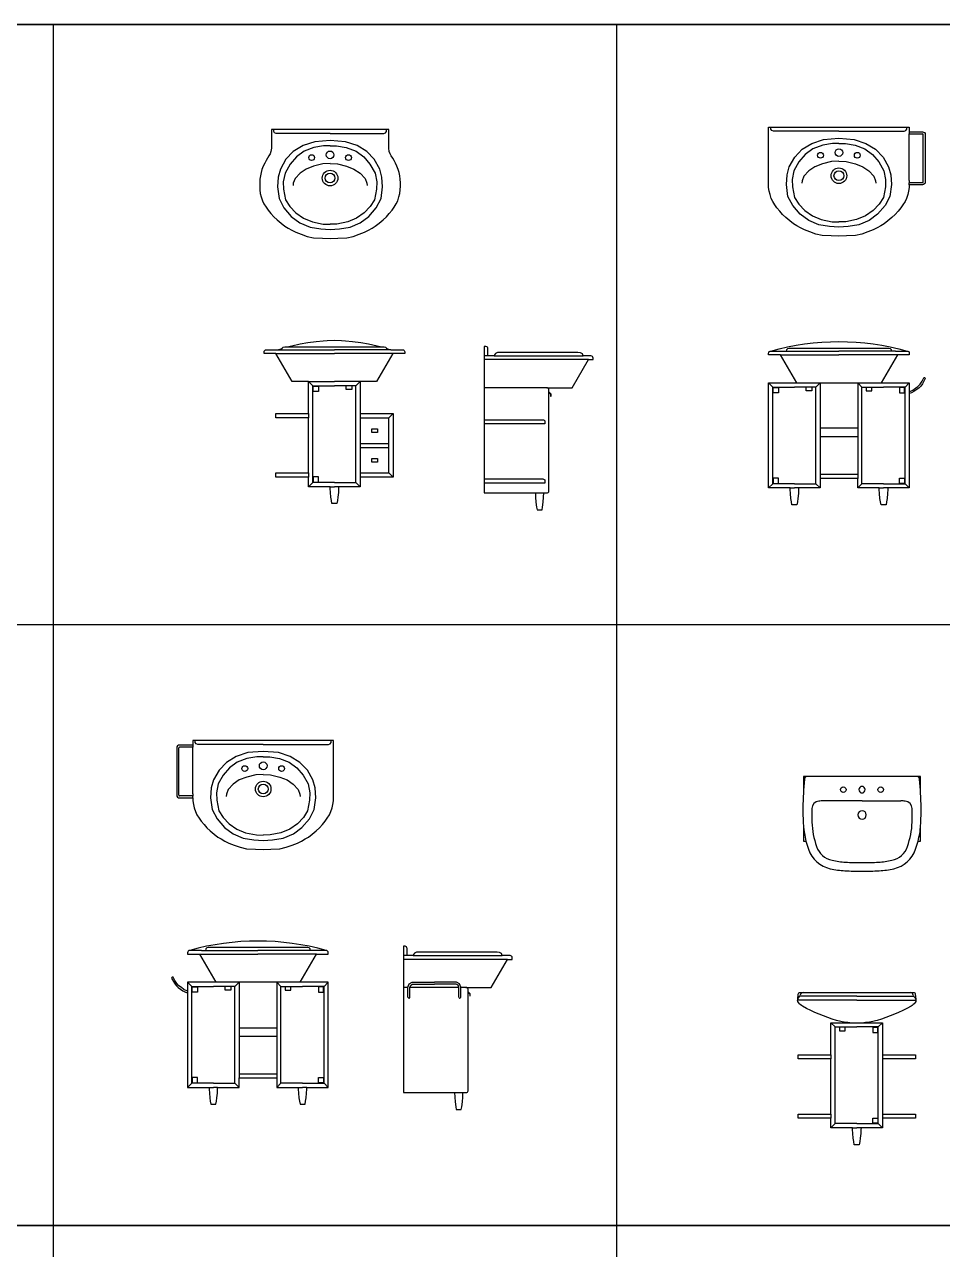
# Model space of a CAD drawing. Header units: millimetres. Extents: x 238.8 to 256.8, y 165 to 177.8.
# Drawn here: x 247.61 to 252.5, y 171.24 to 177.77 of the extents above; entities that cross this region are included whole.
import ezdxf

# ---------------------------------------------------------------- set-up
doc = ezdxf.new("R2010")
doc.units = ezdxf.units.MM

msp = doc.modelspace()

# ---------------------------------------------------------------- linework, layer by layer
at = {"color": 252}
for p, q in [((238.7604, 177.771), (256.7604, 177.771)), ((238.7604, 177.771), (256.7604, 177.771)), ((256.7604, 177.771), (238.7604, 177.771)), ((247.7604, 177.771), (250.7604, 177.771)), ((247.7604, 164.971), (247.7604, 177.771)), ((250.7604, 177.771), (250.7604, 164.971)), ((256.7604, 174.571), (238.7604, 174.571)), ((238.7604, 171.371), (256.7604, 171.371)), ((256.7604, 171.371), (238.7604, 171.371))]:
    msp.add_line(p, q, dxfattribs=at)
at = {"color": 175}
for p, q in [((248.9335, 177.2013, 0), (248.9332, 177.2108, 0)), ((248.9383, 177.1935, 0), (248.9335, 177.2013, 0)), ((248.9472, 177.1907, 0), (248.9383, 177.1935, 0)), ((249.2338, 177.1907, 0), (248.9472, 177.1907, 0)), ((249.2338, 177.1907, 0), (249.5203, 177.1907, 0)), ((249.5203, 177.1907, 0), (249.5292, 177.1935, 0)), ((249.5292, 177.1935, 0), (249.534, 177.2013, 0)), ((249.534, 177.2013, 0), (249.5343, 177.2108, 0)), ((251.5703, 177.2232), (251.5703, 177.2232)), ((251.5829, 177.2137), (251.5826, 177.2232)), ((251.5877, 177.2058), (251.5829, 177.2137)), ((251.5966, 177.2031), (251.5877, 177.2058)), ((251.9453, 177.2031), (251.5966, 177.2031)), ((251.9453, 177.2031), (252.294, 177.2031)), ((252.294, 177.2031), (252.3029, 177.2058)), ((252.3029, 177.2058), (252.3077, 177.2137)), ((252.3077, 177.2137), (252.308, 177.2232)), ((252.3203, 177.1992), (252.3203, 177.1879)), ((252.3203, 177.1879), (252.3914, 177.1879)), ((252.3203, 176.939), (252.3203, 177.1879)), ((252.3946, 176.9319), (252.3946, 177.1847)), ((249.0895, 177.1254, 0), (249.0379, 177.0935, 0)), ((249.1519, 177.1466, 0), (249.0895, 177.1254, 0)), ((249.1473, 177.1147, 0), (249.0956, 177.0965, 0)), ((249.199, 177.1238, 0), (249.1473, 177.1147, 0)), ((249.2338, 177.1528, 0), (249.1519, 177.1466, 0)), ((249.2338, 177.1249, 0), (249.199, 177.1238, 0)), ((249.3156, 177.1466, 0), (249.2338, 177.1528, 0)), ((249.2338, 177.1249, 0), (249.2685, 177.1238, 0)), ((249.2685, 177.1238, 0), (249.3202, 177.1147, 0)), ((249.378, 177.1254, 0), (249.3156, 177.1466, 0)), ((249.3202, 177.1147, 0), (249.3719, 177.0965, 0)), ((249.4297, 177.0935, 0), (249.378, 177.1254, 0)), ((251.7099, 177.0648), (251.7494, 177.1058)), ((251.7494, 177.1058), (251.8011, 177.1377)), ((251.8072, 177.1089), (251.7661, 177.0785)), ((251.8011, 177.1377), (251.8634, 177.159)), ((251.8589, 177.1271), (251.8072, 177.1089)), ((251.9106, 177.1362), (251.8589, 177.1271)), ((251.8634, 177.159), (251.9453, 177.1652)), ((251.9453, 177.1373), (251.9106, 177.1362)), ((251.9453, 177.1652), (252.0272, 177.159)), ((251.9453, 177.1373), (251.98, 177.1362)), ((251.98, 177.1362), (252.0317, 177.1271)), ((252.0272, 177.159), (252.0895, 177.1377)), ((252.0317, 177.1271), (252.0834, 177.1089)), ((252.0834, 177.1089), (252.1245, 177.0785)), ((252.0895, 177.1377), (252.1412, 177.1058)), ((252.1412, 177.1058), (252.1807, 177.0648)), ((248.9983, 177.0525, 0), (248.9694, 177.0008, 0)), ((249.0379, 177.0935, 0), (248.9983, 177.0525, 0)), ((249.0546, 177.0661, 0), (249.0211, 177.0266, 0)), ((249.0956, 177.0965, 0), (249.0546, 177.0661, 0)), ((249.3719, 177.0965, 0), (249.4129, 177.0661, 0)), ((249.4129, 177.0661, 0), (249.4464, 177.0266, 0)), ((249.4692, 177.0525, 0), (249.4297, 177.0935, 0)), ((249.4981, 177.0008, 0), (249.4692, 177.0525, 0)), ((251.681, 177.0132), (251.7099, 177.0648)), ((251.7661, 177.0785), (251.7327, 177.039)), ((251.906, 177.0405), (251.8573, 177.0284)), ((251.9453, 177.0428), (251.906, 177.0405)), ((251.9453, 177.0428), (251.9846, 177.0405)), ((251.9846, 177.0405), (252.0332, 177.0284)), ((252.1245, 177.0785), (252.1579, 177.039)), ((252.1807, 177.0648), (252.2096, 177.0132)), ((248.9694, 177.0008, 0), (248.9573, 176.9583, 0)), ((248.9938, 176.9796, 0), (248.9846, 176.9325, 0)), ((249.0211, 177.0266, 0), (248.9938, 176.9796, 0)), ((249.0743, 176.978, 0), (249.047, 176.9507, 0)), ((249.1063, 177.0008, 0), (249.0743, 176.978, 0)), ((249.1458, 177.016, 0), (249.1063, 177.0008, 0)), ((249.1945, 177.0282, 0), (249.1458, 177.016, 0)), ((249.2338, 177.0304, 0), (249.1945, 177.0282, 0)), ((249.2338, 177.0304, 0), (249.2731, 177.0282, 0)), ((249.2731, 177.0282, 0), (249.3217, 177.016, 0)), ((249.3217, 177.016, 0), (249.3612, 177.0008, 0)), ((249.3612, 177.0008, 0), (249.3932, 176.978, 0)), ((249.3932, 176.978, 0), (249.4205, 176.9507, 0)), ((249.4464, 177.0266, 0), (249.4738, 176.9796, 0)), ((249.4738, 176.9796, 0), (249.4829, 176.9325, 0)), ((249.5102, 176.9583, 0), (249.4981, 177.0008, 0)), ((251.6688, 176.9707), (251.681, 177.0132)), ((251.7053, 176.9919), (251.6962, 176.9448)), ((251.7327, 177.039), (251.7053, 176.9919)), ((251.7859, 176.9904), (251.7585, 176.9631)), ((251.8178, 177.0132), (251.7859, 176.9904)), ((251.8573, 177.0284), (251.8178, 177.0132)), ((252.0332, 177.0284), (252.0728, 177.0132)), ((252.0728, 177.0132), (252.1047, 176.9904)), ((252.1047, 176.9904), (252.1321, 176.9631)), ((252.1579, 177.039), (252.1853, 176.9919)), ((252.1853, 176.9919), (252.1944, 176.9448)), ((252.2096, 177.0132), (252.2218, 176.9707)), ((248.9573, 176.9583, 0), (248.9538, 176.9051, 0)), ((248.9846, 176.9325, 0), (248.9862, 176.893, 0)), ((249.0379, 176.9249, 0), (249.0363, 176.9127, 0)), ((249.047, 176.9507, 0), (249.0379, 176.9249, 0)), ((249.4205, 176.9507, 0), (249.4297, 176.9249, 0)), ((249.4297, 176.9249, 0), (249.4312, 176.9127, 0)), ((249.4829, 176.9325, 0), (249.4814, 176.893, 0)), ((249.5138, 176.9051, 0), (249.5102, 176.9583, 0)), ((251.6653, 176.9175), (251.6688, 176.9707)), ((251.6734, 176.8552), (251.6653, 176.9175)), ((251.6962, 176.9448), (251.6977, 176.9054)), ((251.7494, 176.9372), (251.7479, 176.9251)), ((251.7585, 176.9631), (251.7494, 176.9372)), ((252.1321, 176.9631), (252.1412, 176.9372)), ((252.1412, 176.9372), (252.1427, 176.9251)), ((252.1944, 176.9448), (252.1929, 176.9054)), ((252.2253, 176.9175), (252.2172, 176.8552)), ((252.2218, 176.9707), (252.2253, 176.9175)), ((252.3199, 176.9173), (252.3201, 176.9275)), ((252.3203, 176.939), (252.3201, 176.9275)), ((252.3201, 176.9286), (252.3914, 176.9286)), ((248.9538, 176.9051, 0), (248.9618, 176.8429, 0)), ((248.9862, 176.893, 0), (248.9968, 176.8368, 0)), ((249.4814, 176.893, 0), (249.4707, 176.8368, 0)), ((249.5057, 176.8429, 0), (249.5138, 176.9051, 0)), ((251.6992, 176.8066), (251.6734, 176.8552)), ((251.6977, 176.9054), (251.7083, 176.8492)), ((251.7083, 176.8492), (251.7311, 176.8142)), ((252.1822, 176.8492), (252.1594, 176.8142)), ((252.1929, 176.9054), (252.1822, 176.8492)), ((252.2172, 176.8552), (252.1914, 176.8066)), ((248.9618, 176.8429, 0), (248.9877, 176.7943, 0)), ((248.9877, 176.7943, 0), (249.0272, 176.7472, 0)), ((248.9968, 176.8368, 0), (249.0196, 176.8019, 0)), ((249.0196, 176.8019, 0), (249.0515, 176.7669, 0)), ((249.4479, 176.8019, 0), (249.416, 176.7669, 0)), ((249.4403, 176.7472, 0), (249.4798, 176.7943, 0)), ((249.4707, 176.8368, 0), (249.4479, 176.8019, 0)), ((249.4798, 176.7943, 0), (249.5057, 176.8429, 0)), ((251.7387, 176.7595), (251.6992, 176.8066)), ((251.7311, 176.8142), (251.7631, 176.7793)), ((251.7631, 176.7793), (251.8041, 176.752)), ((252.1275, 176.7793), (252.0865, 176.752)), ((252.1594, 176.8142), (252.1275, 176.7793)), ((252.1914, 176.8066), (252.1518, 176.7595)), ((249.0272, 176.7472, 0), (249.0728, 176.7138, 0)), ((249.0515, 176.7669, 0), (249.0926, 176.7396, 0)), ((249.0728, 176.7138, 0), (249.1276, 176.691, 0)), ((249.0926, 176.7396, 0), (249.1397, 176.7198, 0)), ((249.1397, 176.7198, 0), (249.1975, 176.7077, 0)), ((249.3278, 176.7198, 0), (249.27, 176.7077, 0)), ((249.3749, 176.7396, 0), (249.3278, 176.7198, 0)), ((249.34, 176.691, 0), (249.3947, 176.7138, 0)), ((249.416, 176.7669, 0), (249.3749, 176.7396, 0)), ((249.3947, 176.7138, 0), (249.4403, 176.7472, 0)), ((251.7844, 176.7261), (251.7387, 176.7595)), ((251.8391, 176.7034), (251.7844, 176.7261)), ((251.8041, 176.752), (251.8513, 176.7322)), ((251.8513, 176.7322), (251.909, 176.7201)), ((251.909, 176.7201), (251.9453, 176.7192)), ((251.9815, 176.7201), (251.9453, 176.7192)), ((252.0393, 176.7322), (251.9815, 176.7201)), ((252.0865, 176.752), (252.0393, 176.7322)), ((252.1062, 176.7261), (252.0515, 176.7034)), ((252.1518, 176.7595), (252.1062, 176.7261)), ((249.1276, 176.691, 0), (249.1838, 176.6819, 0)), ((249.1838, 176.6819, 0), (249.2338, 176.6788, 0)), ((249.1975, 176.7077, 0), (249.2338, 176.7068, 0)), ((249.27, 176.7077, 0), (249.2338, 176.7068, 0)), ((249.2338, 176.6788, 0), (249.2837, 176.6819, 0)), ((249.2837, 176.6819, 0), (249.34, 176.691, 0)), ((251.8954, 176.6942), (251.8391, 176.7034)), ((251.9453, 176.6912), (251.8954, 176.6942)), ((251.9952, 176.6942), (251.9453, 176.6912)), ((252.0515, 176.7034), (251.9952, 176.6942)), ((248.9452, 176.018, 0), (249.2568, 176.018, 0)), ((248.9559, 176.0379, 0), (249.2568, 176.0379, 0)), ((248.9768, 176.0379, 0), (248.9785, 176.0449, 0)), ((249.0053, 176.0529, 0), (249.2568, 176.0529, 0)), ((249.2568, 176.0529, 0), (249.5083, 176.0529, 0)), ((249.5578, 176.0379, 0), (249.2568, 176.0379, 0)), ((249.5685, 176.018, 0), (249.2568, 176.018, 0)), ((249.5351, 176.0449, 0), (249.5368, 176.0379, 0)), ((250.0752, 176.005, 0), (250.0552, 176.005, 0)), ((250.1082, 176.005, 0), (250.5822, 176.005, 0)), ((251.5821, 176.0311), (251.6447, 176.0311)), ((251.634, 176.0112), (251.9456, 176.0112)), ((251.6447, 176.0311), (251.9456, 176.0311)), ((251.6656, 176.0311), (251.6674, 176.0381)), ((251.6674, 176.0381), (251.6675, 176.0387)), ((251.6675, 176.0387), (251.6735, 176.0445)), ((251.6735, 176.0445), (251.6808, 176.0461)), ((251.6808, 176.0461), (251.6941, 176.0461)), ((251.6941, 176.0461), (251.9456, 176.0461)), ((251.9456, 176.0461), (252.1972, 176.0461)), ((252.2466, 176.0311), (251.9456, 176.0311)), ((252.2573, 176.0112), (251.9456, 176.0112)), ((252.1972, 176.0461), (252.2104, 176.0461)), ((252.2104, 176.0461), (252.2178, 176.0445)), ((252.2178, 176.0445), (252.2238, 176.0387)), ((252.2238, 176.0387), (252.2239, 176.0381)), ((252.2239, 176.0381), (252.2256, 176.0311)), ((252.2466, 176.0311), (252.3092, 176.0311)), ((250.6102, 175.985, 0), (250.0552, 175.985, 0)), ((249.1194, 175.868, 0), (249.2568, 175.868, 0)), ((249.142, 175.8454, 0), (249.1194, 175.868, 0)), ((249.3942, 175.868, 0), (249.2568, 175.868, 0)), ((249.3716, 175.8454, 0), (249.3942, 175.868, 0)), ((249.142, 175.3306, 0), (249.142, 175.8454, 0)), ((249.142, 175.8454, 0), (249.2568, 175.8454, 0)), ((249.1441, 175.8157, 0), (249.1441, 175.8432, 0)), ((249.1441, 175.8432, 0), (249.1716, 175.8432, 0)), ((249.1716, 175.8157, 0), (249.1441, 175.8157, 0)), ((249.1716, 175.8432, 0), (249.1716, 175.8157, 0)), ((249.3716, 175.8454, 0), (249.2568, 175.8454, 0)), ((249.3192, 175.8254, 0), (249.3192, 175.8454, 0)), ((249.3492, 175.8254, 0), (249.3192, 175.8254, 0)), ((249.3492, 175.8454, 0), (249.3492, 175.8254, 0)), ((249.3716, 175.3306, 0), (249.3716, 175.8454, 0)), ((250.3882, 175.8349, 0), (250.0552, 175.8349, 0)), ((250.4002, 175.8103, 0), (250.4002, 175.8082, 0)), ((251.5933, 175.8386), (251.5707, 175.8612)), ((251.5933, 175.3238), (251.5933, 175.8386)), ((251.5933, 175.8386), (251.7081, 175.8386)), ((251.5955, 175.8089), (251.5955, 175.8364)), ((251.5955, 175.8364), (251.623, 175.8364)), ((251.623, 175.8089), (251.5955, 175.8089)), ((251.623, 175.8364), (251.623, 175.8089)), ((251.823, 175.8386), (251.7081, 175.8386)), ((251.7206, 175.8612), (252.1707, 175.8612)), ((251.7705, 175.8186), (251.7705, 175.8386)), ((251.8005, 175.8186), (251.7705, 175.8186)), ((251.8005, 175.8386), (251.8005, 175.8186)), ((251.823, 175.8386), (251.8456, 175.8612)), ((251.823, 175.3238), (251.823, 175.8386)), ((251.8456, 175.8612), (251.8456, 175.3525)), ((252.0683, 175.8386), (252.0457, 175.8612)), ((252.0457, 175.8612), (252.0457, 175.3525)), ((252.0683, 175.3238), (252.0683, 175.8386)), ((252.0683, 175.8386), (252.1831, 175.8386)), ((252.0907, 175.8386), (252.0907, 175.8186)), ((252.0907, 175.8186), (252.1207, 175.8186)), ((252.1207, 175.8186), (252.1207, 175.8386)), ((252.298, 175.8386), (252.1831, 175.8386)), ((252.2683, 175.8364), (252.2683, 175.8089)), ((252.2958, 175.8364), (252.2683, 175.8364)), ((252.2683, 175.8089), (252.2958, 175.8089)), ((252.2958, 175.8089), (252.2958, 175.8364)), ((252.298, 175.8386), (252.3206, 175.8612)), ((252.298, 175.3238), (252.298, 175.8386)), ((252.3206, 175.8143), (252.3206, 175.8044)), ((249.1194, 175.6976, 0), (249.1194, 175.6753, 0)), ((249.3942, 175.6976, 0), (249.3942, 175.6753, 0)), ((249.3942, 175.6753, 0), (249.5468, 175.6753, 0)), ((249.5468, 175.6753, 0), (249.5692, 175.6976, 0)), ((249.5469, 175.3816, 0), (249.5468, 175.6753, 0)), ((249.4556, 175.5971), (249.4556, 175.6171)), ((249.4556, 175.6171), (249.4856, 175.6171)), ((249.4856, 175.6171), (249.4856, 175.5971)), ((250.0552, 175.6645, 0), (250.3667, 175.6645, 0)), ((250.3787, 175.6422, 0), (250.0552, 175.6422, 0)), ((250.3667, 175.6645, 0), (250.3709, 175.664, 0)), ((250.3709, 175.664, 0), (250.3746, 175.6625, 0)), ((250.3746, 175.6625, 0), (250.3775, 175.6595, 0)), ((250.3775, 175.6595, 0), (250.3787, 175.6564, 0)), ((250.3787, 175.6564, 0), (250.3787, 175.6422, 0)), ((252.0457, 175.619), (251.8456, 175.619)), ((249.3942, 175.539), (249.5469, 175.539)), ((249.4856, 175.5971), (249.4556, 175.5971)), ((252.0457, 175.5739), (251.8456, 175.5739)), ((249.3942, 175.5165), (249.5469, 175.5165)), ((249.4556, 175.4391), (249.4556, 175.4591)), ((249.4556, 175.4591), (249.4856, 175.4591)), ((249.4856, 175.4391), (249.4556, 175.4391)), ((249.4856, 175.4591), (249.4856, 175.4391)), ((249.1194, 175.3816, 0), (249.1194, 175.3592, 0)), ((249.1716, 175.3602, 0), (249.1441, 175.3602, 0)), ((249.1441, 175.3602, 0), (249.1441, 175.3327, 0)), ((249.1716, 175.3327, 0), (249.1716, 175.3602, 0)), ((249.3942, 175.3816, 0), (249.3942, 175.3592, 0)), ((249.3942, 175.3816, 0), (249.5469, 175.3816, 0)), ((249.5469, 175.3816, 0), (249.5693, 175.3592, 0)), ((250.0552, 175.349, 0), (250.3667, 175.349, 0)), ((250.3667, 175.349, 0), (250.3709, 175.3485, 0)), ((250.3709, 175.3485, 0), (250.3746, 175.347, 0)), ((250.3746, 175.347, 0), (250.3775, 175.344, 0)), ((250.3775, 175.344, 0), (250.3787, 175.3409, 0)), ((251.623, 175.3534), (251.5955, 175.3534)), ((251.5955, 175.3534), (251.5955, 175.3259)), ((251.623, 175.3259), (251.623, 175.3534)), ((252.0457, 175.3728), (251.8456, 175.3728)), ((252.2683, 175.3259), (252.2683, 175.3534)), ((252.2683, 175.3534), (252.2958, 175.3534)), ((252.2958, 175.3534), (252.2958, 175.3259)), ((249.142, 175.3306, 0), (249.1194, 175.3079, 0)), ((249.2568, 175.3306, 0), (249.142, 175.3306, 0)), ((249.1441, 175.3327, 0), (249.1716, 175.3327, 0)), ((249.2341, 175.3079, 0), (249.2568, 175.3079, 0)), ((249.2568, 175.3306, 0), (249.3716, 175.3306, 0)), ((249.2795, 175.3079, 0), (249.2568, 175.3079, 0)), ((249.3716, 175.3306, 0), (249.3942, 175.3079, 0)), ((250.3787, 175.3267, 0), (250.0552, 175.3267, 0)), ((250.3787, 175.3409, 0), (250.3787, 175.3267, 0)), ((251.5933, 175.3238), (251.5707, 175.3011)), ((251.7081, 175.3238), (251.5933, 175.3238)), ((251.5955, 175.3259), (251.623, 175.3259)), ((251.6854, 175.3011), (251.7081, 175.3011)), ((251.7081, 175.3238), (251.823, 175.3238)), ((251.7309, 175.3011), (251.7081, 175.3011)), ((251.823, 175.3238), (251.8456, 175.3011)), ((252.0683, 175.3238), (252.0457, 175.3011)), ((252.1831, 175.3238), (252.0683, 175.3238)), ((252.1604, 175.3011), (252.1831, 175.3011)), ((252.1831, 175.3238), (252.298, 175.3238)), ((252.2059, 175.3011), (252.1831, 175.3011)), ((252.2958, 175.3259), (252.2683, 175.3259)), ((252.298, 175.3238), (252.3206, 175.3011)), ((250.3277, 175.275, 0), (250.3727, 175.275, 0)), ((248.428, 173.6637), (248.428, 173.9165)), ((248.5023, 173.9197), (248.4313, 173.9197)), ((248.5023, 173.931), (248.5023, 173.9197)), ((248.5023, 173.6708), (248.5023, 173.9197)), ((248.5149, 173.9455), (248.5146, 173.955)), ((248.5197, 173.9376), (248.5149, 173.9455)), ((248.5287, 173.9349), (248.5197, 173.9376)), ((248.8773, 173.9349), (248.5287, 173.9349)), ((248.8773, 173.9349), (249.226, 173.9349)), ((249.226, 173.9349), (249.235, 173.9376)), ((249.235, 173.9376), (249.2397, 173.9455)), ((249.2397, 173.9455), (249.2401, 173.955)), ((249.2523, 173.955), (249.2523, 173.955)), ((248.7331, 173.8695), (248.6814, 173.8376)), ((248.7392, 173.8407), (248.6982, 173.8103)), ((248.7955, 173.8908), (248.7331, 173.8695)), ((248.7909, 173.8589), (248.7392, 173.8407)), ((248.8426, 173.868), (248.7909, 173.8589)), ((248.8773, 173.897), (248.7955, 173.8908)), ((248.8773, 173.8691), (248.8426, 173.868)), ((248.9592, 173.8908), (248.8773, 173.897)), ((248.8773, 173.8691), (248.9121, 173.868)), ((248.9121, 173.868), (248.9638, 173.8589)), ((249.0215, 173.8695), (248.9592, 173.8908)), ((248.9638, 173.8589), (249.0155, 173.8407)), ((249.0155, 173.8407), (249.0565, 173.8103)), ((249.0732, 173.8376), (249.0215, 173.8695)), ((248.6419, 173.7966), (248.613, 173.745)), ((248.6814, 173.8376), (248.6419, 173.7966)), ((248.6982, 173.8103), (248.6647, 173.7708)), ((249.0565, 173.8103), (249.09, 173.7708)), ((249.1128, 173.7966), (249.0732, 173.8376)), ((249.1417, 173.745), (249.1128, 173.7966)), ((248.613, 173.745), (248.6009, 173.7025)), ((248.6373, 173.7237), (248.6282, 173.6767)), ((248.6647, 173.7708), (248.6373, 173.7237)), ((248.7179, 173.7222), (248.6906, 173.6949)), ((248.7499, 173.745), (248.7179, 173.7222)), ((248.7894, 173.7602), (248.7499, 173.745)), ((248.838, 173.7723), (248.7894, 173.7602)), ((248.8773, 173.7746), (248.838, 173.7723)), ((248.8773, 173.7746), (248.9166, 173.7723)), ((248.9166, 173.7723), (248.9653, 173.7602)), ((248.9653, 173.7602), (249.0048, 173.745)), ((249.0048, 173.745), (249.0368, 173.7222)), ((249.0368, 173.7222), (249.0641, 173.6949)), ((249.09, 173.7708), (249.1173, 173.7237)), ((249.1173, 173.7237), (249.1265, 173.6767)), ((249.1538, 173.7025), (249.1417, 173.745)), ((248.5025, 173.6604), (248.4313, 173.6604)), ((248.5023, 173.6708), (248.5025, 173.6593)), ((248.5027, 173.6491), (248.5025, 173.6593)), ((248.6009, 173.7025), (248.5973, 173.6493)), ((248.5973, 173.6493), (248.6054, 173.587)), ((248.6282, 173.6767), (248.6297, 173.6372)), ((248.6814, 173.6691), (248.6799, 173.6569)), ((248.6906, 173.6949), (248.6814, 173.6691)), ((249.0641, 173.6949), (249.0732, 173.6691)), ((249.0732, 173.6691), (249.0748, 173.6569)), ((249.1265, 173.6767), (249.1249, 173.6372)), ((249.1493, 173.587), (249.1573, 173.6493)), ((249.1573, 173.6493), (249.1538, 173.7025)), ((248.6054, 173.587), (248.6313, 173.5384)), ((248.6297, 173.6372), (248.6404, 173.581)), ((248.6404, 173.581), (248.6632, 173.546)), ((249.1143, 173.581), (249.0915, 173.546)), ((249.1249, 173.6372), (249.1143, 173.581)), ((249.1234, 173.5384), (249.1493, 173.587)), ((252.0686, 173.6335), (251.8624, 173.6335)), ((252.0686, 173.6335), (252.2748, 173.6335)), ((248.6313, 173.5384), (248.6708, 173.4914)), ((248.6632, 173.546), (248.6951, 173.5111)), ((249.0915, 173.546), (249.0596, 173.5111)), ((249.0839, 173.4914), (249.1234, 173.5384)), ((248.6708, 173.4914), (248.7164, 173.4579)), ((248.6951, 173.5111), (248.7362, 173.4838)), ((248.7164, 173.4579), (248.7711, 173.4352)), ((248.7362, 173.4838), (248.7833, 173.464)), ((248.7833, 173.464), (248.8411, 173.4519)), ((248.8411, 173.4519), (248.8773, 173.451)), ((248.9136, 173.4519), (248.8773, 173.451)), ((248.9714, 173.464), (248.9136, 173.4519)), ((249.0185, 173.4838), (248.9714, 173.464)), ((248.9835, 173.4352), (249.0383, 173.4579)), ((249.0596, 173.5111), (249.0185, 173.4838)), ((249.0383, 173.4579), (249.0839, 173.4914)), ((248.7711, 173.4352), (248.8274, 173.426)), ((248.8274, 173.426), (248.8773, 173.423)), ((248.8773, 173.423), (248.9273, 173.426)), ((248.9273, 173.426), (248.9835, 173.4352)), ((248.5484, 172.8368), (248.4858, 172.8368)), ((248.5377, 172.8168), (248.8493, 172.8168)), ((248.5484, 172.8368), (248.8493, 172.8368)), ((248.571, 172.8437), (248.5693, 172.8368)), ((248.5712, 172.8444), (248.571, 172.8437)), ((248.5771, 172.8502), (248.5712, 172.8444)), ((248.5845, 172.8518), (248.5771, 172.8502)), ((248.5978, 172.8518), (248.5845, 172.8518)), ((248.8493, 172.8518), (248.5978, 172.8518)), ((249.1008, 172.8518), (248.8493, 172.8518)), ((249.1503, 172.8368), (248.8493, 172.8368)), ((249.161, 172.8168), (248.8493, 172.8168)), ((249.1141, 172.8518), (249.1008, 172.8518)), ((249.1215, 172.8502), (249.1141, 172.8518)), ((249.1274, 172.8444), (249.1215, 172.8502)), ((249.1276, 172.8437), (249.1274, 172.8444)), ((249.1293, 172.8368), (249.1276, 172.8437)), ((249.2128, 172.8368), (249.1503, 172.8368)), ((249.6444, 172.8091), (249.6244, 172.8091)), ((249.6774, 172.8091), (250.1514, 172.8091)), ((250.1794, 172.7891), (249.6244, 172.7891)), ((248.497, 172.6442), (248.4744, 172.6669)), ((249.0743, 172.6669), (248.6243, 172.6669)), ((248.7266, 172.6442), (248.7492, 172.6669)), ((248.7492, 172.6669), (248.7492, 172.1582)), ((248.972, 172.6442), (248.9494, 172.6669)), ((248.9494, 172.6669), (248.9494, 172.1582)), ((249.2016, 172.6442), (249.2242, 172.6669)), ((249.6551, 172.6581), (249.6714, 172.6675)), ((249.6714, 172.6675), (249.7894, 172.6675)), ((249.9075, 172.6675), (249.7894, 172.6675)), ((249.9238, 172.6581), (249.9075, 172.6675)), ((248.4744, 172.62), (248.4744, 172.6101)), ((248.497, 172.1294), (248.497, 172.6442)), ((248.497, 172.6442), (248.6118, 172.6442)), ((248.4991, 172.6146), (248.4991, 172.6421)), ((248.4991, 172.6421), (248.5266, 172.6421)), ((248.5266, 172.6146), (248.4991, 172.6146)), ((248.5266, 172.6421), (248.5266, 172.6146)), ((248.7266, 172.6442), (248.6118, 172.6442)), ((248.6742, 172.6242), (248.6742, 172.6442)), ((248.7042, 172.6242), (248.6742, 172.6242)), ((248.7042, 172.6442), (248.7042, 172.6242)), ((248.7266, 172.1294), (248.7266, 172.6442)), ((248.972, 172.1294), (248.972, 172.6442)), ((248.972, 172.6442), (249.0868, 172.6442)), ((248.9944, 172.6442), (248.9944, 172.6242)), ((248.9944, 172.6242), (249.0244, 172.6242)), ((249.0244, 172.6242), (249.0244, 172.6442)), ((249.2016, 172.6442), (249.0868, 172.6442)), ((249.172, 172.6421), (249.172, 172.6146)), ((249.1995, 172.6421), (249.172, 172.6421)), ((249.172, 172.6146), (249.1995, 172.6146)), ((249.1995, 172.6146), (249.1995, 172.6421)), ((249.2016, 172.1294), (249.2016, 172.6442)), ((249.6487, 172.6391), (249.6244, 172.6391)), ((249.6487, 172.6408), (249.6551, 172.6581)), ((249.6487, 172.588), (249.6487, 172.6408)), ((249.6589, 172.639), (249.6633, 172.6509)), ((249.6589, 172.588), (249.6589, 172.639)), ((249.9199, 172.6391), (249.659, 172.6391)), ((249.6633, 172.6509), (249.6737, 172.6575)), ((249.6737, 172.6575), (249.7894, 172.6575)), ((249.9052, 172.6575), (249.7894, 172.6575)), ((249.9156, 172.6509), (249.9052, 172.6575)), ((249.92, 172.639), (249.9156, 172.6509)), ((249.92, 172.588), (249.92, 172.639)), ((249.9302, 172.6408), (249.9238, 172.6581)), ((249.9302, 172.588), (249.9302, 172.6408)), ((249.9574, 172.6391), (249.9302, 172.6391)), ((249.9694, 172.6144), (249.9694, 172.6124)), ((249.6487, 172.588), (249.6498, 172.5851)), ((249.6498, 172.5851), (249.6523, 172.5831)), ((249.6556, 172.5831), (249.6523, 172.5831)), ((249.6556, 172.5831), (249.658, 172.5849)), ((249.658, 172.5849), (249.6589, 172.588)), ((249.9209, 172.5849), (249.92, 172.588)), ((249.9233, 172.5831), (249.9209, 172.5849)), ((249.9233, 172.5831), (249.9266, 172.5831)), ((249.9291, 172.5851), (249.9266, 172.5831)), ((249.9302, 172.588), (249.9291, 172.5851)), ((252.0406, 172.5718), (251.7256, 172.5718)), ((252.0406, 172.5927), (251.7374, 172.5927)), ((252.0406, 172.5927), (252.3439, 172.5927)), ((252.0406, 172.5718), (252.3556, 172.5718)), ((248.7492, 172.4247), (248.9494, 172.4247)), ((251.9258, 172.4288), (251.9032, 172.4515)), ((251.9258, 171.914), (251.9258, 172.4288)), ((251.9258, 172.4288), (252.0406, 172.4288)), ((251.9482, 172.4288), (251.9482, 172.4088)), ((251.9482, 172.4088), (251.9782, 172.4088)), ((251.9782, 172.4088), (251.9782, 172.4288)), ((252.0035, 172.4515), (252.0778, 172.4515)), ((252.1554, 172.4288), (252.0406, 172.4288)), ((252.1258, 172.4267), (252.1258, 172.3992)), ((252.1533, 172.4267), (252.1258, 172.4267)), ((252.1533, 172.3992), (252.1533, 172.4267)), ((252.1554, 172.4288), (252.1781, 172.4515)), ((252.1554, 171.914), (252.1554, 172.4288)), ((248.7492, 172.3795), (248.9494, 172.3795)), ((252.1258, 172.3992), (252.1533, 172.3992)), ((251.9032, 172.281), (251.9032, 172.2587)), ((252.1781, 172.281), (252.1781, 172.2587)), ((248.5266, 172.1591), (248.4991, 172.1591)), ((248.4991, 172.1591), (248.4991, 172.1316)), ((248.5266, 172.1316), (248.5266, 172.1591)), ((248.7492, 172.1785), (248.9494, 172.1785)), ((249.172, 172.1316), (249.172, 172.1591)), ((249.172, 172.1591), (249.1995, 172.1591)), ((249.1995, 172.1591), (249.1995, 172.1316)), ((248.497, 172.1294), (248.4744, 172.1068)), ((248.6118, 172.1294), (248.497, 172.1294)), ((248.4991, 172.1316), (248.5266, 172.1316)), ((248.5891, 172.1068), (248.6118, 172.1068)), ((248.6118, 172.1294), (248.7266, 172.1294)), ((248.6345, 172.1068), (248.6118, 172.1068)), ((248.7266, 172.1294), (248.7492, 172.1068)), ((248.972, 172.1294), (248.9494, 172.1068)), ((249.0868, 172.1294), (248.972, 172.1294)), ((249.0641, 172.1068), (249.0868, 172.1068)), ((249.0868, 172.1294), (249.2016, 172.1294)), ((249.1095, 172.1068), (249.0868, 172.1068)), ((249.1995, 172.1316), (249.172, 172.1316)), ((249.2016, 172.1294), (249.2242, 172.1068)), ((249.8969, 172.0791), (249.9419, 172.0791)), ((251.9032, 171.965), (251.9032, 171.9426)), ((252.1781, 171.965), (252.1781, 171.9426)), ((251.9258, 171.914), (251.9032, 171.8913)), ((252.0406, 171.914), (251.9258, 171.914)), ((252.0179, 171.8913), (252.0406, 171.8913)), ((252.0406, 171.914), (252.1554, 171.914)), ((252.0633, 171.8913), (252.0406, 171.8913)), ((252.1258, 171.9161), (252.1258, 171.9436)), ((252.1258, 171.9436), (252.1533, 171.9436)), ((252.1533, 171.9161), (252.1258, 171.9161)), ((252.1533, 171.9436), (252.1533, 171.9161)), ((252.1554, 171.914), (252.1781, 171.8913))]:
    msp.add_line(p, q, dxfattribs=at)
at = {"color": 175, "elevation": 0}
for points in [[(249.2338, 176.6308), (249.2742, 176.6322), (249.3222, 176.6347), (249.3566, 176.642), (249.388, 176.653), (249.4171, 176.6645), (249.4381, 176.6749), (249.458, 176.6865), (249.4747, 176.6969), (249.4951, 176.7116), (249.516, 176.7294), (249.5338, 176.7467), (249.549, 176.7645), (249.5642, 176.7818), (249.5747, 176.797), (249.5867, 176.8153), (249.594, 176.8321), (249.6008, 176.852), (249.6055, 176.8709), (249.6081, 176.8903), (249.6085, 176.9097), (249.6088, 176.9267), (249.6081, 176.9465), (249.6052, 176.9646), (249.6012, 176.983), (249.5966, 176.9988), (249.5903, 177.016), (249.5823, 177.0329), (249.5748, 177.047), (249.5676, 177.0582), (249.5599, 177.0706), (249.5536, 177.0821), (249.5488, 177.0946), (249.5466, 177.1128), (249.5466, 177.2108), (249.2338, 177.2108), (248.9209, 177.2108), (248.9209, 177.1128), (248.9188, 177.0946), (248.9139, 177.0821), (248.9076, 177.0706), (248.8999, 177.0582), (248.8927, 177.047), (248.8852, 177.0329), (248.8772, 177.016), (248.8709, 176.9988), (248.8663, 176.983), (248.8623, 176.9646), (248.8594, 176.9465), (248.8588, 176.9267), (248.8591, 176.9097), (248.8594, 176.8903), (248.862, 176.8709), (248.8667, 176.852), (248.8735, 176.8321), (248.8808, 176.8153), (248.8929, 176.797), (248.9033, 176.7818), (248.9185, 176.7645), (248.9337, 176.7467), (248.9515, 176.7294), (248.9724, 176.7116), (248.9928, 176.6969), (249.0096, 176.6865), (249.0294, 176.6749), (249.0504, 176.6645), (249.0795, 176.653), (249.111, 176.642), (249.1454, 176.6347), (249.1933, 176.6322)], [(249.5693, 175.3816), (249.5693, 175.3592), (249.3942, 175.3592), (249.3942, 175.3079), (249.2795, 175.3079), (249.2791, 175.299), (249.2781, 175.2778), (249.2756, 175.2524), (249.2731, 175.2343), (249.2701, 175.2179), (249.2568, 175.2179), (249.2435, 175.2179), (249.2405, 175.2343), (249.238, 175.2524), (249.2355, 175.2778), (249.2345, 175.299), (249.2341, 175.3079), (249.1194, 175.3079), (249.1194, 175.3592), (248.9443, 175.3592), (248.9443, 175.3816), (249.1194, 175.3816), (249.1194, 175.6753), (248.9444, 175.6753), (248.9444, 175.6976), (249.1194, 175.6976), (249.1194, 175.868), (249.0318, 175.868), (248.9452, 176.018), (248.8818, 176.018), (248.8818, 176.0259), (248.8826, 176.0306), (248.8853, 176.0344), (248.8893, 176.037), (248.8933, 176.0379), (248.9559, 176.0379), (248.9785, 176.0449), (248.9787, 176.0455), (248.9846, 176.0513), (248.992, 176.0529), (249.0053, 176.0529), (249.0292, 176.0595), (249.0749, 176.0695), (249.1158, 176.077), (249.1597, 176.0822), (249.1977, 176.0855), (249.2185, 176.0871), (249.2568, 176.088), (249.2951, 176.0871), (249.3159, 176.0855), (249.3539, 176.0822), (249.3978, 176.077), (249.4387, 176.0695), (249.4844, 176.0595), (249.5083, 176.0529), (249.5216, 176.0529), (249.529, 176.0513), (249.5349, 176.0455), (249.5351, 176.0449), (249.5578, 176.0379), (249.6203, 176.0379), (249.6243, 176.037), (249.6283, 176.0344), (249.6311, 176.0306), (249.6318, 176.0259), (249.6318, 176.018), (249.5685, 176.018), (249.4818, 175.868), (249.3942, 175.868), (249.3942, 175.6976), (249.5692, 175.6976), (249.5692, 175.6753)], [(250.1095, 176.0109), (250.1082, 176.005), (250.0752, 176.005), (250.0752, 176.0425), (250.0744, 176.0473), (250.0721, 176.051), (250.0686, 176.0536), (250.0642, 176.055), (250.0552, 176.055), (250.0552, 175.275), (250.3277, 175.275), (250.3285, 175.2513), (250.3306, 175.2262), (250.3339, 175.1994), (250.3369, 175.185), (250.3635, 175.185), (250.3665, 175.1994), (250.3698, 175.2262), (250.3719, 175.2513), (250.3727, 175.275), (250.3882, 175.275), (250.3928, 175.2756), (250.3967, 175.2775), (250.3993, 175.2803), (250.4002, 175.2836), (250.4002, 175.8082), (250.4012, 175.8082), (250.4092, 175.8003), (250.4092, 175.7903), (250.4112, 175.7903), (250.4112, 175.8013), (250.4023, 175.8103), (250.4002, 175.8103), (250.4002, 175.8263), (250.3993, 175.8297), (250.3969, 175.8323), (250.3928, 175.8343), (250.3882, 175.8349), (250.5236, 175.8349), (250.6102, 175.985), (250.6352, 175.985), (250.6352, 175.993), (250.6347, 175.9976), (250.6321, 176.0015), (250.628, 176.0041), (250.6238, 176.005), (250.5822, 176.005), (250.5781, 176.0155), (250.5682, 176.0222), (250.5549, 176.0235), (250.1254, 176.0235), (250.1148, 176.0182)]]:
    msp.add_lwpolyline(points, close=True, dxfattribs=at)
at = {"color": 175}
for points in [[(252.4059, 177.1847), (252.4059, 176.9319, -0.415237), (252.3913, 176.9173), (252.3199, 176.9173), (252.3197, 176.9026), (252.3171, 176.8833), (252.3124, 176.8644), (252.3056, 176.8445), (252.2982, 176.8277), (252.2862, 176.8094), (252.2757, 176.7942), (252.2606, 176.7769), (252.2454, 176.7591), (252.2276, 176.7418), (252.2067, 176.724), (252.1862, 176.7093), (252.1695, 176.6988), (252.1496, 176.6873), (252.1287, 176.6768), (252.0996, 176.6654), (252.0681, 176.6544), (252.0337, 176.6471), (251.9858, 176.6446), (251.9453, 176.6432), (251.9048, 176.6446), (251.8569, 176.6471), (251.8225, 176.6544), (251.791, 176.6654), (251.7619, 176.6768), (251.741, 176.6873), (251.7211, 176.6988), (251.7043, 176.7093), (251.6839, 176.724), (251.663, 176.7418), (251.6452, 176.7591), (251.63, 176.7769), (251.6149, 176.7942), (251.6044, 176.8094), (251.5924, 176.8277), (251.585, 176.8445), (251.5782, 176.8644), (251.5735, 176.8833), (251.5709, 176.9026), (251.5706, 176.9221), (251.5703, 176.939), (251.5703, 177.2232), (251.9453, 177.2232), (252.3203, 177.2232), (252.3203, 177.1992), (252.3913, 177.1992, -0.415237)], [(251.5706, 176.0191), (251.5714, 176.0238), (251.5741, 176.0276), (251.5782, 176.0302), (251.5821, 176.0311, -0.137649), (252.3092, 176.0311), (252.3131, 176.0302), (252.3172, 176.0276), (252.3199, 176.0238), (252.3206, 176.0191), (252.3206, 176.0112), (252.2573, 176.0112), (252.1707, 175.8612), (252.3206, 175.8612), (252.3206, 175.8143), (252.3398, 175.8232), (252.3535, 175.8328), (252.3669, 175.8421), (252.3778, 175.8547), (252.3885, 175.8705), (252.3979, 175.8882), (252.4004, 175.8895), (252.4034, 175.889), (252.4054, 175.8866), (252.4056, 175.8837), (252.4006, 175.8742), (252.3905, 175.8561), (252.3816, 175.8444), (252.3713, 175.8335), (252.3453, 175.8157), (252.3315, 175.8085), (252.3206, 175.8044), (252.3206, 175.3011), (252.2059, 175.3011), (252.2055, 175.2922), (252.2044, 175.271), (252.202, 175.2456), (252.1994, 175.2275), (252.1964, 175.2111), (252.1831, 175.2111), (252.1698, 175.2111), (252.1669, 175.2275), (252.1643, 175.2456), (252.1619, 175.271), (252.1608, 175.2922), (252.1604, 175.3011), (252.0457, 175.3011), (252.0457, 175.3525), (251.8456, 175.3525), (251.8456, 175.3011), (251.7309, 175.3011), (251.7305, 175.2922), (251.7294, 175.271), (251.727, 175.2456), (251.7244, 175.2275), (251.7214, 175.2111), (251.7081, 175.2111), (251.6948, 175.2111), (251.6919, 175.2275), (251.6893, 175.2456), (251.6869, 175.271), (251.6858, 175.2922), (251.6854, 175.3011), (251.5707, 175.3011), (251.5707, 175.8612), (251.7206, 175.8612), (251.634, 176.0112), (251.5706, 176.0112)], [(248.4167, 173.9165), (248.4167, 173.6637, 0.415237), (248.4313, 173.6491), (248.5027, 173.6491), (248.5029, 173.6345), (248.5056, 173.6151), (248.5103, 173.5962), (248.5171, 173.5763), (248.5244, 173.5595), (248.5364, 173.5412), (248.5469, 173.526), (248.5621, 173.5087), (248.5773, 173.4909), (248.5951, 173.4736), (248.616, 173.4558), (248.6364, 173.4411), (248.6531, 173.4306), (248.673, 173.4191), (248.694, 173.4086), (248.7231, 173.3972), (248.7545, 173.3862), (248.7889, 173.3789), (248.8369, 173.3764), (248.8773, 173.375), (248.9178, 173.3764), (248.9657, 173.3789), (249.0001, 173.3862), (249.0316, 173.3972), (249.0607, 173.4086), (249.0817, 173.4191), (249.1015, 173.4306), (249.1183, 173.4411), (249.1387, 173.4558), (249.1596, 173.4736), (249.1774, 173.4909), (249.1926, 173.5087), (249.2078, 173.526), (249.2182, 173.5412), (249.2303, 173.5595), (249.2376, 173.5763), (249.2444, 173.5962), (249.2491, 173.6151), (249.2517, 173.6345), (249.252, 173.6539), (249.2523, 173.6708), (249.2523, 173.955), (248.8773, 173.955), (248.5023, 173.955), (248.5023, 173.931), (248.4313, 173.931, 0.415237)], [(252.0686, 173.2585, 0.015232), (252.1599, 173.2614, 0.039532), (252.2381, 173.2724, 0.259094), (252.3543, 173.3756, 0.02246), (252.3672, 173.4185), (252.3811, 173.4185), (252.3811, 173.5034, 0.007127), (252.3819, 173.5177, 0.026276), (252.3811, 173.6752), (252.3811, 173.7635), (252.0686, 173.7635), (251.7561, 173.7635), (251.7561, 173.6752, 0.026276), (251.7552, 173.5177, 0.007127), (251.7561, 173.5034), (251.7561, 173.4185), (251.77, 173.4185, 0.02246), (251.7829, 173.3756, 0.259094), (251.8991, 173.2724, 0.039532), (251.9773, 173.2614, 0.015232)], [(249.2243, 172.8248), (249.2236, 172.8295), (249.2208, 172.8333), (249.2168, 172.8358), (249.2128, 172.8368, 0.137649), (248.4858, 172.8368), (248.4818, 172.8358), (248.4778, 172.8333), (248.475, 172.8295), (248.4743, 172.8248), (248.4743, 172.8168), (248.5377, 172.8168), (248.6243, 172.6669), (248.4744, 172.6669), (248.4744, 172.62), (248.4552, 172.6289), (248.4415, 172.6385), (248.4281, 172.6477), (248.4171, 172.6604), (248.4065, 172.6761), (248.3971, 172.6939), (248.3946, 172.6951), (248.3915, 172.6946), (248.3896, 172.6923), (248.3894, 172.6894), (248.3944, 172.6798), (248.4044, 172.6617), (248.4133, 172.6501), (248.4236, 172.6391), (248.4497, 172.6213), (248.4634, 172.6142), (248.4744, 172.6101), (248.4744, 172.1068), (248.5891, 172.1068), (248.5895, 172.0978), (248.5905, 172.0767), (248.593, 172.0513), (248.5955, 172.0332), (248.5985, 172.0168), (248.6118, 172.0168), (248.6251, 172.0168), (248.6281, 172.0332), (248.6306, 172.0513), (248.6331, 172.0767), (248.6341, 172.0978), (248.6345, 172.1068), (248.7492, 172.1068), (248.7492, 172.1582), (248.9494, 172.1582), (248.9494, 172.1068), (249.0641, 172.1068), (249.0645, 172.0978), (249.0655, 172.0767), (249.068, 172.0513), (249.0705, 172.0332), (249.0735, 172.0168), (249.0868, 172.0168), (249.1001, 172.0168), (249.1031, 172.0332), (249.1056, 172.0513), (249.1081, 172.0767), (249.1091, 172.0978), (249.1095, 172.1068), (249.2242, 172.1068), (249.2242, 172.6669), (249.0743, 172.6669), (249.161, 172.8168), (249.2243, 172.8168)], [(252.1781, 172.4515), (252.1781, 172.281), (252.3531, 172.281), (252.3531, 172.2587), (252.1781, 172.2587), (252.1781, 171.965), (252.3531, 171.965), (252.3531, 171.9426), (252.1781, 171.9426), (252.1781, 171.8913), (252.0633, 171.8913), (252.0629, 171.8824), (252.0619, 171.8612), (252.0595, 171.8358), (252.0569, 171.8177), (252.0539, 171.8013), (252.0406, 171.8013), (252.0273, 171.8013), (252.0244, 171.8177), (252.0218, 171.8358), (252.0193, 171.8612), (252.0183, 171.8824), (252.0179, 171.8913), (251.9032, 171.8913), (251.9032, 171.9426), (251.7282, 171.9426), (251.7282, 171.965), (251.9032, 171.965), (251.9032, 172.2587), (251.7282, 172.2587), (251.7282, 172.281), (251.9032, 172.281), (251.9032, 172.4515), (252.0035, 172.4515, -0.032145), (251.9632, 172.4564), (251.9632, 172.4564, -0.024933), (251.9326, 172.4638, -0.054278), (251.7515, 172.5391, -0.105753), (251.73, 172.5588, -0.174382), (251.7256, 172.5718, -0.072344), (251.7262, 172.5774), (251.7289, 172.604, -0.481494), (251.7378, 172.6123), (252.0126, 172.6123), (252.0686, 172.6123), (252.3435, 172.6123, -0.481494), (252.3524, 172.604), (252.3551, 172.5774, -0.072344), (252.3556, 172.5718, -0.174382), (252.3513, 172.5588, -0.105753), (252.3297, 172.5391, -0.054278), (252.1486, 172.4638, -0.024933), (252.118, 172.4564, -0.032145), (252.0778, 172.4515)]]:
    msp.add_lwpolyline(points, format="xyb", close=True, dxfattribs=at)
at = {"color": 175, "elevation": 0}
msp.add_lwpolyline([(249.3942, 175.6753), (249.3942, 175.3816)], dxfattribs=at)
at = {"color": 175}
msp.add_lwpolyline([(249.6787, 172.8151), (249.6774, 172.8091), (249.6444, 172.8091), (249.6444, 172.8466), (249.6436, 172.8514), (249.6413, 172.8552), (249.6378, 172.8578), (249.6333, 172.8591), (249.6244, 172.8591), (249.6244, 172.0791), (249.8969, 172.0791), (249.8977, 172.0554), (249.8998, 172.0304), (249.9031, 172.0035), (249.9061, 171.9891), (249.9327, 171.9891), (249.9357, 172.0035), (249.939, 172.0304), (249.9411, 172.0554), (249.9419, 172.0791), (249.9574, 172.0791), (249.962, 172.0797), (249.9659, 172.0816), (249.9685, 172.0844), (249.9694, 172.0877), (249.9694, 172.6124), (249.9704, 172.6124), (249.9784, 172.6044), (249.9784, 172.5944), (249.9804, 172.5944), (249.9804, 172.6055), (249.9715, 172.6144), (249.9694, 172.6144), (249.9694, 172.6305), (249.9685, 172.6339), (249.9661, 172.6365), (249.962, 172.6384), (249.9574, 172.6391), (250.0928, 172.6391), (250.1794, 172.7891), (250.2044, 172.7891), (250.2044, 172.7971), (250.2039, 172.8018), (250.2012, 172.8057), (250.1972, 172.8082), (250.193, 172.8091), (250.1514, 172.8091), (250.1473, 172.8197), (250.1374, 172.8263), (250.1241, 172.8276), (249.6946, 172.8276), (249.684, 172.8223)], close=True, dxfattribs=at)
for centre, radius in [((251.9453, 177.0886), 0.0205), ((249.1356, 177.0615, 0), 0.0154), ((249.2338, 177.0763, 0), 0.0205), ((249.3319, 177.0615, 0), 0.0154), ((251.8471, 177.0739), 0.0154), ((252.0435, 177.0739), 0.0154), ((249.2338, 176.9528, 0), 0.0415), ((249.2338, 176.9528, 0), 0.0261), ((251.9453, 176.9652), 0.0415), ((251.9453, 176.9652), 0.0261), ((248.8773, 173.8205), 0.0205), ((248.7792, 173.8057), 0.0154), ((248.9755, 173.8057), 0.0154), ((248.8773, 173.697), 0.0415), ((248.8773, 173.697), 0.0261), ((251.9689, 173.6935), 0.015), ((252.1683, 173.6935), 0.015)]:
    msp.add_circle(centre, radius, dxfattribs=at)
for centre, radius, start, end in [((252.3914, 177.1847), 0.00327, 0, 90), ((252.3914, 176.9319), 0.00327, 270, 0), ((248.4313, 173.9165), 0.00327, 90, 180), ((253.2536, 173.5881), 1.5, 173.62616, 176.67233), ((251.7728, 173.7535), 0.01, 90, 173.62616), ((252.0689, 173.6935), 0.0175, 90.95552, 269.04448), ((252.0683, 173.6935), 0.0175, 270.95552, 89.04448), ((252.3644, 173.7535), 0.01, 6.37384, 90), ((250.8836, 173.5881), 1.5, 3.32767, 6.37384), ((248.4313, 173.6637), 0.00327, 180, 270), ((253.255, 173.5426), 1.454, 178.02338, 180.898), ((251.8419, 173.5925), 0.04, 95.59372, 179.69946), ((251.8624, 173.3835), 0.25, 90, 95.59372), ((252.0689, 173.5585), 0.023, 90.72701, 269.27299), ((252.0683, 173.5585), 0.023, 270.72701, 89.27299), ((252.2748, 173.3835), 0.25, 84.40628, 90), ((252.2953, 173.5925), 0.04, 0.30054, 84.40628), ((250.8822, 173.5426), 1.454, 359.102, 1.97662), ((252.2547, 173.5412), 0.454, 182.69304, 199.34062), ((251.8825, 173.5412), 0.454, 340.65938, 357.30696), ((252.2547, 173.5412), 0.5, 184.32638, 194.19393), ((251.8825, 173.5412), 0.5, 345.80607, 355.67362), ((251.9339, 173.4285), 0.114, 199.34062, 257.44287), ((252.2033, 173.4285), 0.114, 282.55713, 340.65938), ((252.0078, 173.7604), 0.454, 257.44287, 266.49822), ((252.0689, 174.7585), 1.454, 266.49822, 269.9885), ((252.0683, 174.7585), 1.454, 270.0115, 273.50178), ((252.1294, 173.7604), 0.454, 273.50178, 282.55713), ((251.7552, 172.5964), 0.016, 92.81655, 173.17532), ((252.326, 172.5964), 0.016, 6.82468, 87.18345), ((251.7452, 172.5727), 0.0195, 126.27012, 165.926), ((251.7243, 172.6005), 0.0152, 307.61258, 351.6721), ((252.3569, 172.6005), 0.0152, 188.3279, 232.38742), ((252.3361, 172.5727), 0.0195, 14.074, 53.72988)]:
    msp.add_arc(centre, radius, start, end, dxfattribs=at)

doc.saveas('drawing.dxf')
